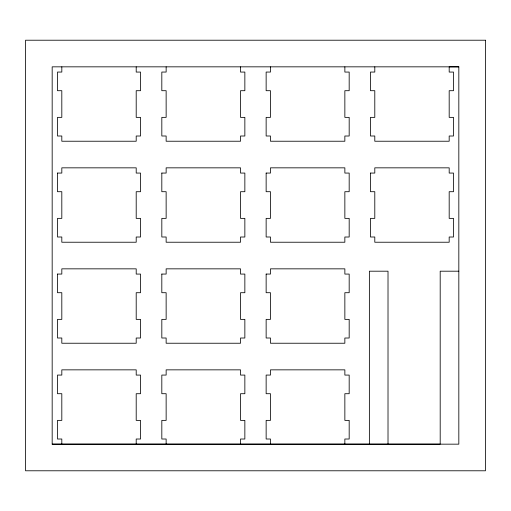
<?xml version="1.0" encoding="UTF-8"?>
<svg xmlns="http://www.w3.org/2000/svg" width="511" height="511" viewBox="0 0 511 511"><rect width="100%" height="100%" fill="white"/><g stroke="black" fill="none" stroke-linecap="round" stroke-linejoin="round"><path stroke-width="0.77" d="M52.173 444.161L458.827 444.161L458.827 66.839L52.173 66.839L52.173 444.161L440.195 444.161L440.195 271.194L458.827 271.194M458.827 66.839L449.188 66.845L449.188 72.07L453.506 72.07L453.506 90.703L449.182 90.709L449.188 117.37L453.513 117.37L453.506 136.009L449.175 136.009L449.182 141.234L374.793 141.228L374.793 136.003L370.475 136.003L370.469 117.364L374.799 117.364L374.793 90.696L370.469 90.703L370.475 72.057L374.799 72.057L374.799 66.839M344.855 444.244L344.848 439.019L349.179 439.019L349.185 420.381L344.861 420.381L344.855 393.719L349.179 393.713L349.179 375.08L344.861 375.08L344.861 369.855L270.472 369.849L270.472 375.068L266.148 375.068L266.142 393.713L270.466 393.706L270.472 420.374L266.142 420.374L266.148 439.013L270.466 439.013L270.466 444.238M270.472 66.839L270.472 72.057L266.148 72.057L266.142 90.703L270.466 90.696L270.472 117.364L266.142 117.364L266.148 136.003L270.466 136.003L270.466 141.228L344.855 141.234L344.848 136.009L349.179 136.009L349.185 117.37L344.861 117.37L344.855 90.709L349.179 90.703L349.179 72.07L344.861 72.07L344.861 66.845M240.528 444.244L240.528 439.019L244.852 439.019L244.858 420.381L240.534 420.381L240.528 393.719L244.858 393.713L244.852 375.08L240.534 375.08L240.534 369.855L166.145 369.849L166.152 375.068L161.821 375.068L161.815 393.713L166.139 393.706L166.145 420.374L161.821 420.374L161.821 439.013L166.139 439.013L166.139 444.238M166.145 66.839L166.152 72.057L161.821 72.057L161.815 90.703L166.139 90.696L166.145 117.364L161.821 117.364L161.821 136.003L166.139 136.003L166.139 141.228L240.528 141.234L240.528 136.009L244.852 136.009L244.858 117.37L240.534 117.37L240.528 90.709L244.858 90.703L244.852 72.07L240.534 72.07L240.534 66.845M136.201 444.244L136.201 439.019L140.525 439.019L140.531 420.381L136.207 420.381L136.201 393.719L140.531 393.713L140.525 375.08L136.207 375.08L136.207 369.855L61.818 369.849L61.825 375.068L57.494 375.068L57.488 393.713L61.812 393.706L61.818 420.374L57.494 420.374L57.494 439.013L61.812 439.013L61.812 444.238M61.818 66.839L61.825 72.057L57.494 72.057L57.488 90.703L61.812 90.696L61.818 117.364L57.494 117.364L57.494 136.003L61.812 136.003L61.812 141.228L136.201 141.234L136.201 136.009L140.525 136.009L140.531 117.37L136.207 117.37L136.201 90.709L140.531 90.703L140.525 72.07L136.207 72.07L136.207 66.845M388.015 444.206L388.015 271.194L369.376 271.194L369.376 444.206M57.494 274.068L57.488 292.707L61.812 292.707L61.818 319.369L57.494 319.375L57.494 338.007L61.812 338.007L61.812 343.232L136.201 343.239L136.201 338.02L140.525 338.014L140.531 319.375L136.207 319.375L136.201 292.714L140.531 292.707L140.525 274.075L136.207 274.075L136.207 268.85L61.818 268.843L61.825 274.062L57.494 274.068M57.494 173.063L57.488 191.702L61.812 191.702L61.818 218.363L57.494 218.369L57.494 237.002L61.812 237.002L61.812 242.227L136.201 242.233L136.201 237.015L140.525 237.015L140.531 218.369L136.207 218.376L136.201 191.708L140.531 191.708L140.525 173.069L136.207 173.069L136.207 167.844L61.818 167.838L61.825 173.063L57.494 173.063M161.821 274.068L161.815 292.707L166.139 292.707L166.145 319.369L161.821 319.375L161.821 338.007L166.139 338.007L166.139 343.232L240.528 343.239L240.528 338.02L244.852 338.014L244.858 319.375L240.534 319.375L240.528 292.714L244.858 292.707L244.852 274.075L240.534 274.075L240.534 268.85L166.145 268.843L166.152 274.062L161.821 274.068M161.821 173.063L161.815 191.702L166.139 191.702L166.145 218.363L161.821 218.369L161.821 237.002L166.139 237.002L166.139 242.227L240.528 242.233L240.528 237.015L244.852 237.015L244.858 218.369L240.534 218.376L240.528 191.708L244.858 191.708L244.852 173.069L240.534 173.069L240.534 167.844L166.145 167.838L166.152 173.063L161.821 173.063M266.148 274.068L266.142 292.707L270.466 292.707L270.472 319.369L266.142 319.375L266.148 338.007L270.466 338.007L270.466 343.232L344.855 343.239L344.848 338.02L349.179 338.014L349.185 319.375L344.861 319.375L344.855 292.714L349.179 292.707L349.179 274.075L344.861 274.075L344.861 268.85L270.472 268.843L270.472 274.062L266.148 274.068M266.148 173.063L266.142 191.702L270.466 191.702L270.472 218.363L266.142 218.369L266.148 237.002L270.466 237.002L270.466 242.227L344.855 242.233L344.848 237.015L349.179 237.015L349.185 218.369L344.861 218.376L344.855 191.708L349.179 191.708L349.179 173.069L344.861 173.069L344.861 167.844L270.472 167.838L270.472 173.063L266.148 173.063M370.475 173.063L370.469 191.702L374.793 191.702L374.799 218.363L370.469 218.369L370.475 237.002L374.793 237.002L374.793 242.227L449.182 242.233L449.175 237.015L453.506 237.015L453.513 218.369L449.188 218.376L449.182 191.708L453.506 191.708L453.506 173.069L449.188 173.069L449.188 167.844L374.799 167.838L374.799 173.063L370.475 173.063M485.45 40.216L25.55 40.216L25.55 470.784L485.45 470.784L485.45 40.216"/></g></svg>
